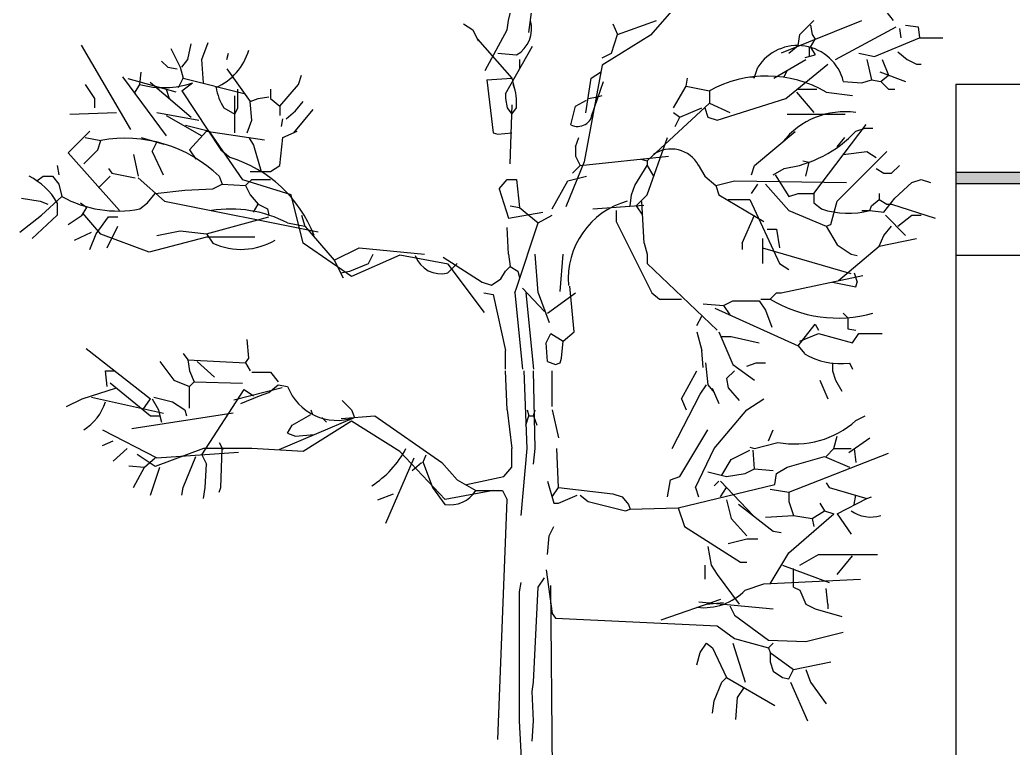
# Model space of a CAD drawing. Header units: millimetres. Extents: x 3669.6 to 3740.3, y 1535.4 to 1572.3.
# Drawn here: x 3669.827 to 3674.124, y 1539.507 to 1542.659 of the extents above; entities that cross this region are included whole.
import ezdxf

# ---------------------------------------------------------------- set-up
doc = ezdxf.new("R2010")
doc.units = ezdxf.units.MM
doc.layers.add('1', color=7, linetype='Continuous')

# ---------------------------------------------------------------- blocks, each defined once
blk = doc.blocks.new('T1')
at = {"color": 3, "linetype": 'Continuous'}
for p, q in [((-0.4573, 9.772), (-0.4013, 10.0053)), ((-0.3355, 9.7014), (-0.2987, 9.996)), ((1.7827, 9.856), (1.848, 9.772)), ((-0.4667, 9.716), (-0.4573, 9.772)), ((0.196, 9.688), (0.4293, 9.772)), ((1.1788, 9.579), (1.6613, 9.772)), ((1.288, 9.688), (1.372, 9.772)), ((-0.728, 9.7533), (-0.672, 9.716)), ((-0.672, 9.716), (-0.6391, 9.6502)), ((-0.5973, 9.4733), (-0.4667, 9.716)), ((0.168, 9.7533), (0.196, 9.688)), ((1.3533, 9.744), (1.3627, 9.688)), ((1.5027, 9.5387), (1.8667, 9.7347)), ((1.8853, 9.7253), (1.8947, 9.6693)), ((1.9227, 9.744), (1.9973, 9.7347)), ((1.9973, 9.7347), (2.0067, 9.6693)), ((-0.644, 9.66), (-0.4387, 9.4267)), ((0.1587, 9.576), (0.196, 9.688)), ((1.2787, 9.6227), (1.288, 9.688)), ((1.3533, 9.6133), (1.3813, 9.66)), ((1.3627, 9.688), (1.3813, 9.66)), ((1.736, 9.5573), (2.0067, 9.6693)), ((2.0067, 9.6693), (2.1467, 9.6693)), ((-3.021, 9.6255), (-2.7253, 9.1187)), ((-2.4827, 9.604), (-2.4267, 9.492)), ((-2.38, 9.5387), (-2.3613, 9.632)), ((-2.296, 9.5387), (-2.2587, 9.6413)), ((-0.476, 9.3333), (-0.315, 9.6196)), ((1.2227, 9.576), (1.2787, 9.6227)), ((1.344, 9.6133), (1.344, 9.5573)), ((1.3533, 9.6133), (1.3813, 9.5667)), ((-2.5387, 9.5293), (-2.5013, 9.492)), ((-2.4173, 9.492), (-2.38, 9.5387)), ((-2.2867, 9.3987), (-2.296, 9.5387)), ((-2.1467, 9.5387), (-2.1373, 9.576)), ((-0.5227, 9.576), (-0.4107, 9.5667)), ((-0.392, 9.5387), (-0.392, 9.4827)), ((0.1027, 9.548), (0.1587, 9.576)), ((1.1336, 9.4268), (1.3253, 9.5387)), ((1.3208, 9.5515), (1.3813, 9.5667)), ((1.6427, 9.576), (1.736, 9.5573)), ((1.6893, 9.5387), (1.7173, 9.4173)), ((1.7827, 9.5387), (1.82, 9.4453)), ((1.876, 9.5853), (1.932, 9.5387)), ((1.932, 9.5387), (1.988, 9.5107)), ((-2.5013, 9.492), (-2.4453, 9.4827)), ((-2.4267, 9.492), (-2.408, 9.4267)), ((-2.1467, 9.4827), (-2.0067, 9.2867)), ((1.0141, 9.4264), (1.036, 9.492)), ((1.1947, 9.436), (1.2133, 9.4733)), ((1.204, 9.3053), (1.456, 9.5107)), ((1.988, 9.5107), (2.016, 9.5107)), ((-2.772, 9.436), (-2.5107, 9.0813)), ((-2.7415, 9.4243), (-2.452, 9.3453)), ((-2.6693, 9.3893), (-2.66, 9.464)), ((-2.436, 9.3707), (-2.408, 9.4267)), ((-2.408, 9.4267), (-2.0347, 9.3333)), ((-1.7173, 9.3893), (-1.6987, 9.4453)), ((-0.588, 9.4173), (-0.4387, 9.4267)), ((-0.588, 9.4173), (-0.5507, 9.1)), ((-0.4387, 9.4267), (-0.421, 9.3558)), ((0.0055, 9.22), (0.0373, 9.4267)), ((0.0373, 9.4267), (0.0933, 9.464)), ((0.6067, 9.38), (0.616, 9.4267)), ((0.9893, 9.436), (1.0173, 9.436)), ((1.6613, 9.3987), (1.7173, 9.4173)), ((1.7173, 9.4173), (1.7733, 9.408)), ((1.7677, 9.4643), (1.9227, 9.408)), ((1.7733, 9.408), (1.82, 9.4453)), ((-2.996, 9.3893), (-2.94, 9.3053)), ((-2.6973, 9.3427), (-2.6693, 9.3893)), ((-2.6065, 9.4035), (-2.3613, 9.1933)), ((-2.5107, 9.3613), (-2.492, 9.3053)), ((-2.4173, 9.352), (-2.352, 9.3987)), ((-2.4173, 9.352), (-2.184, 8.9973)), ((-2.0813, 9.2493), (-2.0813, 9.3613)), ((-1.8853, 9.3613), (-1.8853, 9.3053)), ((-1.8293, 9.2587), (-1.7173, 9.3893)), ((0.0388, 9.1987), (0.112, 9.408)), ((0.532, 9.2493), (0.6067, 9.38)), ((0.6067, 9.38), (0.7467, 9.352)), ((0.7467, 9.352), (0.7467, 9.3053)), ((1.2787, 9.3613), (1.3907, 9.3613)), ((1.5493, 9.408), (1.6613, 9.3987)), ((1.7733, 9.408), (1.82, 9.3613)), ((1.82, 9.3613), (1.8573, 9.3613)), ((-2.94, 9.3053), (-2.94, 9.2493)), ((-2.1, 9.1), (-2.1, 9.3217)), ((-2.0067, 9.2867), (-1.96, 9.3053)), ((-1.96, 9.3053), (-1.8947, 9.3147)), ((-1.8853, 9.3053), (-1.8293, 9.2587)), ((-0.476, 9.3333), (-0.476, 9.3053)), ((-0.476, 9.3053), (-0.4667, 9.2493)), ((-0.056, 9.2587), (0.0093, 9.296)), ((0.0187, 9.3053), (0.0747, 9.3147)), ((0.0747, 9.3147), (0.1027, 9.324)), ((0.7467, 9.3053), (0.7467, 9.2773)), ((0.7933, 9.1747), (1.204, 9.3053)), ((1.2693, 9.3427), (1.372, 9.2213)), ((1.4467, 9.3427), (1.6053, 9.324)), ((-2.1653, 9.2493), (-2.1, 9.212)), ((-2.1, 9.212), (-2.0813, 9.2493)), ((-1.9973, 9.1747), (-2.0067, 9.2867)), ((-1.8293, 9.2587), (-1.8293, 9.2027)), ((-1.7453, 9.1), (-1.6299, 9.2385)), ((-1.736, 9.2307), (-1.6893, 9.2867)), ((-0.4667, 9.2493), (-0.4387, 9.212)), ((-0.448, 8.9133), (-0.4369, 9.268)), ((-0.4387, 9.212), (-0.4107, 9.2493)), ((-0.084, 9.1467), (-0.056, 9.2587)), ((0.3733, 8.932), (0.7467, 9.2773)), ((0.5693, 9.1933), (0.7, 9.2493)), ((0.7187, 9.2493), (0.7373, 9.1933)), ((0.7467, 9.2773), (0.868, 9.2213)), ((-3.0893, 9.212), (-2.8093, 9.2213)), ((-2.5667, 9.2213), (-2.3147, 9.1747)), ((-2.5107, 9.2027), (-2.296, 9.0813)), ((-2.0253, 9.1), (-1.9973, 9.1747)), ((-1.82, 9.1373), (-1.8107, 9.184)), ((-1.792, 9.184), (-1.736, 9.2307)), ((0.532, 9.2213), (0.5693, 9.1933)), ((0.5413, 9.1373), (0.5693, 9.1933)), ((0.7373, 9.1933), (0.7933, 9.1747)), ((1.2133, 9.212), (1.56, 9.212)), ((1.372, 8.736), (1.6863, 9.1496)), ((1.624, 9.1093), (1.68, 9.128)), ((1.68, 9.128), (1.7267, 9.128)), ((-3.0987, 8.9787), (-2.968, 9.1093)), ((-2.996, 9.072), (-2.9027, 9.0533)), ((-2.9213, 8.9973), (-2.9027, 9.0533)), ((-2.66, 9.072), (-2.5242, 9.0313)), ((-2.3707, 8.9973), (-2.268, 9.1093)), ((-2.268, 9.1093), (-1.9209, 9.0579)), ((-2.016, 9.072), (-1.988, 9.0253)), ((-1.8293, 8.904), (-1.8107, 9.072)), ((-1.8107, 9.072), (-1.7254, 9.1085)), ((-0.5507, 9.1), (-0.5227, 9.0907)), ((-0.5227, 9.0907), (-0.4387, 9.1)), ((-0.056, 9.016), (-0.0373, 9.072)), ((0.3733, 8.7267), (0.4947, 9.072)), ((1.0173, 8.904), (1.2611, 9.1071)), ((1.512, 9.016), (1.5587, 9.072)), ((-3.0053, 8.9133), (-2.9213, 8.9973)), ((-2.5947, 8.988), (-2.5667, 9.044)), ((-2.3707, 8.9973), (-2.3333, 8.9413)), ((-2.184, 8.9973), (-2.128, 8.9507)), ((-1.988, 9.0253), (-1.9413, 8.8667)), ((-0.056, 9.016), (-0.056, 8.96)), ((-3.0987, 8.9787), (-2.7907, 8.6333)), ((-2.7067, 8.9693), (-2.6787, 8.8387)), ((-2.5947, 8.988), (-2.5293, 8.848)), ((-0.056, 8.96), (-0.028, 8.904)), ((-0.028, 8.904), (0.5019, 8.9583)), ((0.336, 8.9413), (0.3733, 8.932)), ((1.512, 8.6893), (1.8107, 8.988)), ((1.5493, 8.9693), (1.6893, 8.988)), ((1.6893, 8.988), (1.7453, 8.9507)), ((-3.164, 8.904), (-3.1547, 8.848)), ((-2.856, 8.8853), (-2.8373, 8.8573)), ((-1.8853, 8.8667), (-1.8293, 8.904)), ((-0.0747, 8.8573), (-0.028, 8.904)), ((0.2987, 8.7827), (0.3733, 8.904)), ((0.3733, 8.932), (0.3733, 8.904)), ((0.3733, 8.904), (0.4107, 8.8387)), ((0.6792, 8.9077), (0.7187, 8.8387)), ((0.9987, 8.848), (1.0173, 8.904)), ((1.1293, 8.848), (1.1947, 8.8853)), ((1.3067, 8.932), (1.344, 8.9227)), ((1.3253, 8.8387), (1.344, 8.9227)), ((1.7453, 8.8853), (1.792, 8.8573)), ((1.8387, 8.8573), (1.8853, 8.904)), ((-3.2853, 8.8107), (-3.248, 8.8387)), ((-3.248, 8.8387), (-3.192, 8.8387)), ((-3.192, 8.8387), (-3.1547, 8.792)), ((-2.9166, 8.7687), (-2.8467, 8.8387)), ((-2.8373, 8.8573), (-2.6973, 8.8293)), ((-2.6787, 8.8293), (-2.52, 8.6893)), ((-2.1933, 8.8387), (-2.1747, 8.792)), ((-2.0347, 8.7827), (-1.9973, 8.82)), ((-2.0067, 8.8667), (-1.9413, 8.8667)), ((-1.9973, 8.82), (-1.8853, 8.82)), ((-1.9413, 8.8667), (-1.8853, 8.8667)), ((-0.5133, 8.764), (-0.4667, 8.82)), ((-0.4667, 8.82), (-0.4107, 8.82)), ((-0.4107, 8.82), (-0.392, 8.652)), ((-0.1027, 8.8107), (0.0093, 8.8387)), ((0.7187, 8.8387), (0.784, 8.7827)), ((1.1405, 8.8465), (1.2227, 8.7173)), ((1.792, 8.8573), (1.8387, 8.8573)), ((1.96, 8.8013), (2.016, 8.82)), ((2.016, 8.82), (2.072, 8.8013)), ((-3.1547, 8.792), (-3.136, 8.7173)), ((-2.576, 8.736), (-2.3987, 8.7547)), ((-2.3987, 8.7547), (-2.2307, 8.764)), ((-2.2307, 8.764), (-2.1747, 8.792)), ((-2.1747, 8.792), (-2.0347, 8.7827)), ((-2.0347, 8.7827), (-2.0067, 8.7267)), ((-0.5133, 8.764), (-0.4573, 8.5867)), ((-0.196, 8.6427), (-0.1027, 8.8107)), ((0.28, 8.7267), (0.2987, 8.7827)), ((0.784, 8.7827), (0.896, 8.8107)), ((0.784, 8.7827), (0.8027, 8.7267)), ((0.896, 8.8107), (1.568, 8.8013)), ((0.9987, 8.736), (1.036, 8.792)), ((1.0827, 8.792), (1.2227, 8.6333)), ((1.8573, 8.708), (1.96, 8.8013)), ((-3.3787, 8.708), (-3.2667, 8.6893)), ((-3.2573, 8.6053), (-3.136, 8.7173)), ((-2.6227, 8.68), (-2.576, 8.736)), ((-2.0067, 8.7267), (-1.96, 8.6707)), ((0.2707, 8.6613), (0.28, 8.7267)), ((0.308, 8.6613), (0.3733, 8.7267)), ((0.8027, 8.7267), (1.0733, 8.568)), ((0.8587, 8.6987), (0.9893, 8.6987)), ((0.9893, 8.6987), (1.1667, 8.316)), ((1.2227, 8.7173), (1.2787, 8.736)), ((1.2787, 8.736), (1.372, 8.736)), ((1.372, 8.736), (1.372, 8.68)), ((1.7173, 8.6613), (1.764, 8.6987)), ((1.764, 8.736), (1.764, 8.6987)), ((1.764, 8.6987), (1.8107, 8.6707)), ((1.792, 8.624), (1.8573, 8.708)), ((-3.2667, 8.6893), (-3.22, 8.6707)), ((-3.164, 8.68), (-3.164, 8.6053)), ((-3.024, 8.68), (-2.9867, 8.652)), ((-3.0163, 8.6026), (-2.9867, 8.652)), ((-2.6693, 8.6427), (-2.6227, 8.68)), ((-2.52, 8.6893), (-1.5985, 8.505)), ((-1.988, 8.624), (-1.96, 8.6707)), ((-1.96, 8.6707), (-1.904, 8.6427)), ((-1.904, 8.6427), (-1.8947, 8.6053)), ((-0.448, 8.6613), (-0.392, 8.652)), ((-0.392, 8.652), (-0.28, 8.5587)), ((0.0467, 8.6427), (0.354, 8.6646)), ((0.308, 8.6613), (0.3453, 8.6053)), ((0.3547, 8.4373), (0.3408, 8.6873)), ((1.372, 8.68), (1.4187, 8.6427)), ((1.4747, 8.5493), (1.512, 8.6893)), ((1.708, 8.6333), (1.7173, 8.6613)), ((1.8107, 8.6707), (1.8387, 8.6707)), ((1.8387, 8.6707), (2.1, 8.5867)), ((-3.388, 8.5027), (-3.2573, 8.6053)), ((-3.3133, 8.4653), (-3.164, 8.6053)), ((-3.0987, 8.5493), (-3.0147, 8.6053)), ((-2.9307, 8.4933), (-2.856, 8.596)), ((-2.856, 8.596), (-2.8, 8.596)), ((-2.268, 8.4933), (-1.8947, 8.596)), ((-1.6987, 8.6053), (-1.68, 8.54)), ((-0.4573, 8.5867), (-0.252, 8.624)), ((-0.28, 8.5587), (-0.196, 8.6053)), ((0.1867, 8.6333), (0.1867, 8.6053)), ((0.1867, 8.6053), (0.1867, 8.568)), ((0.9427, 8.4373), (1.0173, 8.6053)), ((1.2227, 8.6333), (1.4467, 8.54)), ((1.6613, 8.6333), (1.708, 8.6333)), ((1.708, 8.6333), (1.792, 8.624)), ((1.8013, 8.6053), (1.9227, 8.484)), ((1.876, 8.54), (1.96, 8.6053)), ((1.96, 8.6053), (2.016, 8.6053)), ((1.96, 8.6053), (2.016, 8.6053)), ((-2.8653, 8.4093), (-2.8, 8.54)), ((-1.7827, 8.5587), (-1.68, 8.54)), ((-1.68, 8.54), (-1.5027, 8.3347)), ((-0.4573, 8.372), (-0.4667, 8.5307)), ((-0.4107, 8.1667), (-0.28, 8.5587)), ((0.1867, 8.568), (0.4013, 8.1387)), ((1.092, 8.5213), (1.148, 8.5213)), ((1.148, 8.5213), (1.1667, 8.4093)), ((1.4467, 8.54), (1.4747, 8.5493)), ((1.4467, 8.54), (1.512, 8.428)), ((1.792, 8.484), (1.8387, 8.54)), ((-3.0613, 8.456), (-2.9587, 8.5027)), ((-2.968, 8.4), (-2.9307, 8.4933)), ((-2.5667, 8.484), (-2.4267, 8.512)), ((-2.4267, 8.512), (-2.268, 8.4933)), ((-2.268, 8.4933), (-2.2307, 8.4373)), ((1.064, 8.4653), (1.064, 8.316)), ((1.764, 8.4187), (1.792, 8.484)), ((1.764, 8.4187), (1.988, 8.4653)), ((-1.5027, 8.3347), (-1.3533, 8.4093)), ((-1.3533, 8.4093), (-0.9613, 8.372)), ((0.3547, 8.4373), (0.3733, 8.372)), ((0.9427, 8.4373), (0.9427, 8.4)), ((1.064, 8.4093), (1.594, 8.2555)), ((1.512, 8.428), (1.596, 8.372)), ((1.5207, 8.2143), (1.764, 8.4187)), ((-1.2973, 8.316), (-1.2693, 8.372)), ((-0.8493, 8.3533), (-0.616, 8.204)), ((-0.4573, 8.372), (-0.448, 8.2973)), ((-0.28, 8.1387), (-0.2987, 8.372)), ((-0.1493, 8.148), (-0.1307, 8.372)), ((0.3733, 8.372), (0.3733, 8.316)), ((1.596, 8.372), (1.6333, 8.3627)), ((-1.5027, 8.3347), (-1.4502, 8.2297)), ((-1.4093, 8.2693), (-1.2973, 8.316)), ((-0.8213, 8.26), (-0.7653, 8.316)), ((-0.476, 8.2693), (-0.448, 8.2973)), ((-0.448, 8.2973), (-0.4013, 8.2693)), ((0.3733, 8.316), (0.7933, 7.9147)), ((1.1667, 8.316), (1.2227, 8.2787)), ((-1.4653, 8.26), (-1.4093, 8.2693)), ((-0.56, 8.1853), (-0.504, 8.2227)), ((-0.504, 8.2227), (-0.476, 8.2693)), ((-0.4013, 8.2693), (-0.392, 8.232)), ((1.176, 8.1387), (1.6672, 8.2429)), ((1.6147, 8.26), (1.6333, 8.204)), ((-0.616, 8.204), (-0.56, 8.1853)), ((-0.42, 8.1387), (-0.4107, 8.1667)), ((-0.3733, 8.1667), (-0.2427, 8.0267)), ((-0.0653, 7.9053), (-0.0902, 8.1787)), ((1.484, 8.204), (1.624, 8.176)), ((1.624, 8.176), (1.6333, 8.204)), ((-0.6067, 8.1387), (-0.5507, 8.1293)), ((-0.5507, 8.1293), (-0.476, 7.7933)), ((-0.42, 8.1387), (-0.3733, 7.6813)), ((-0.3547, 8.1387), (-0.308, 7.6813)), ((-0.28, 8.1387), (-0.2147, 7.9613)), ((-0.224, 8.0173), (-0.056, 8.1387)), ((0.4013, 8.1387), (0.448, 8.1013)), ((0.448, 8.1013), (0.5787, 8.1013)), ((1.0547, 8.1013), (1.1107, 8.1013)), ((1.1107, 8.1013), (1.148, 8.1387)), ((1.148, 8.1387), (1.176, 8.1387)), ((0.7093, 8.0733), (0.8307, 8.064)), ((0.7791, 8.0484), (1.2787, 7.8213)), ((0.8307, 8.064), (0.8867, 8.092)), ((0.8307, 8.064), (0.868, 8.008)), ((0.8867, 8.092), (1.0453, 8.092)), ((1.0453, 8.092), (1.0827, 8.036)), ((0.672, 7.9427), (0.7, 7.9987)), ((1.0827, 8.036), (1.12, 7.9333)), ((1.5493, 8.0173), (1.5773, 7.9893)), ((1.5773, 7.9893), (1.5773, 7.924)), ((1.2787, 7.8213), (1.3813, 7.952)), ((1.3813, 7.952), (1.4, 7.9147)), ((1.5773, 7.924), (1.624, 7.9147)), ((-0.2333, 7.84), (-0.2053, 7.896)), ((-0.2053, 7.896), (-0.1307, 7.8493)), ((-0.1307, 7.8493), (-0.0653, 7.9053)), ((0.672, 7.9053), (0.7, 7.7933)), ((0.8027, 7.9053), (0.8867, 7.7093)), ((0.8213, 7.8773), (0.8773, 7.8773)), ((0.8773, 7.8773), (1.0453, 7.84)), ((1.288, 7.8493), (1.4, 7.896)), ((1.4, 7.896), (1.6053, 7.84)), ((1.6053, 7.84), (1.6427, 7.896)), ((1.6427, 7.896), (1.7827, 7.896)), ((-2.9903, 7.8063), (-2.604, 7.504)), ((-2.016, 7.7467), (-2.0253, 7.8587)), ((-0.224, 7.728), (-0.2333, 7.84)), ((-0.14, 7.7467), (-0.1307, 7.8493)), ((1.2787, 7.8213), (1.316, 7.7747)), ((-2.408, 7.7747), (-2.38, 7.7373)), ((-2.0347, 7.7187), (-2.016, 7.7467)), ((-0.476, 7.6813), (-0.476, 7.7933)), ((-0.1493, 7.7187), (-0.14, 7.7467)), ((0.7093, 7.6907), (0.7, 7.7933)), ((-2.548, 7.728), (-2.464, 7.616)), ((-2.38, 7.7373), (-2.0347, 7.7187)), ((-2.38, 7.7373), (-2.3707, 7.672)), ((-2.324, 7.728), (-2.2213, 7.6347)), ((-2.0347, 7.7187), (-2.0067, 7.672)), ((-0.224, 7.728), (-0.1773, 7.7093)), ((-0.1773, 7.7093), (-0.1493, 7.7187)), ((0.7226, 7.7205), (0.7373, 7.588)), ((0.8867, 7.7093), (1.0173, 7.616)), ((0.9707, 7.7), (1.0267, 7.7187)), ((1.0267, 7.7187), (1.0827, 7.7187)), ((1.484, 7.7187), (1.484, 7.672)), ((1.5867, 7.7187), (1.6053, 7.6813)), ((-2.8653, 7.5787), (-2.8747, 7.672)), ((-2.8747, 7.672), (-2.8187, 7.672)), ((-2.3707, 7.672), (-2.3427, 7.6067)), ((-1.9973, 7.6627), (-1.8853, 7.6627)), ((-1.8853, 7.6627), (-1.8387, 7.6067)), ((-0.4667, 7.4387), (-0.476, 7.672)), ((-0.3453, 7.2053), (-0.364, 7.672)), ((-0.2987, 7.2053), (-0.308, 7.672)), ((-0.196, 7.4573), (-0.196, 7.672)), ((0.5787, 7.504), (0.672, 7.672)), ((0.8493, 7.6253), (0.896, 7.672)), ((0.8493, 7.6253), (0.8587, 7.5693)), ((1.484, 7.672), (1.5027, 7.616)), ((-3.0147, 7.504), (-2.8093, 7.5693)), ((-2.846, 7.5994), (-2.604, 7.4013)), ((-2.464, 7.616), (-2.3707, 7.5787)), ((-2.3707, 7.5787), (-2.3427, 7.6067)), ((-2.3707, 7.448), (-2.3707, 7.5787)), ((-2.3427, 7.6067), (-2.0533, 7.5973)), ((-1.8947, 7.5413), (-1.8386, 7.5881)), ((-1.8387, 7.588), (-1.7827, 7.5787)), ((0.6907, 7.532), (0.728, 7.588)), ((0.7373, 7.588), (0.7747, 7.5413)), ((0.7633, 7.5678), (0.8027, 7.476)), ((0.8587, 7.5693), (0.924, 7.4947)), ((1.4093, 7.616), (1.456, 7.504)), ((1.5027, 7.616), (1.54, 7.5507)), ((-3.108, 7.4573), (-3.0147, 7.504)), ((-2.9587, 7.5133), (-2.5263, 7.4173)), ((-2.6507, 7.4387), (-2.604, 7.504)), ((-2.5947, 7.504), (-2.5573, 7.4387)), ((-2.5853, 7.5133), (-2.4733, 7.4853)), ((-2.296, 7.168), (-2.044, 7.56)), ((-2.0627, 7.476), (-1.9507, 7.5227)), ((-2.044, 7.56), (-1.988, 7.5227)), ((-1.9507, 7.5227), (-1.8947, 7.5413)), ((0.5227, 7.2053), (0.6907, 7.532)), ((0.5787, 7.504), (0.6067, 7.4387)), ((0.9707, 7.4387), (1.0733, 7.504)), ((-2.4733, 7.4853), (-2.3987, 7.4387)), ((-1.456, 7.4947), (-1.4, 7.4387)), ((-2.716, 7.3267), (-2.1093, 7.42)), ((-2.604, 7.4013), (-2.548, 7.4013)), ((-2.5573, 7.4387), (-2.548, 7.4013)), ((-2.548, 7.4013), (-2.5387, 7.364)), ((-2.3987, 7.4387), (-2.3893, 7.4013)), ((-1.834, 7.2005), (-1.3813, 7.392)), ((-1.7547, 7.3453), (-1.6427, 7.4107)), ((-1.6427, 7.4387), (-1.6333, 7.4107)), ((-1.5773, 7.392), (-1.5493, 7.364)), ((-1.4622, 7.3858), (-1.26, 7.4013)), ((-1.4, 7.4387), (-1.3813, 7.392)), ((-1.26, 7.4013), (-0.8587, 7.1213)), ((-0.4667, 7.4387), (-0.4387, 7.2053)), ((-0.3547, 7.3453), (-0.336, 7.4013)), ((-0.3453, 7.4387), (-0.336, 7.4013)), ((-0.336, 7.4013), (-0.308, 7.4013)), ((-0.308, 7.4013), (-0.2987, 7.4387)), ((-0.308, 7.4013), (-0.2893, 7.3453)), ((-0.196, 7.4387), (-0.1587, 7.2707)), ((0.7747, 7.2053), (0.9707, 7.4387)), ((1.624, 7.3733), (1.68, 7.4013)), ((-1.7827, 7.2987), (-1.7547, 7.3453)), ((-2.8933, 7.3173), (-2.5667, 7.1493)), ((-1.7827, 7.2987), (-1.736, 7.28)), ((-1.736, 7.28), (-1.624, 7.2893)), ((0.5693, 7.0373), (0.7373, 7.3173)), ((1.1013, 7.252), (1.1293, 7.3173)), ((1.4933, 7.2053), (1.512, 7.28)), ((1.5818, 7.1823), (1.708, 7.2707)), ((-2.8933, 7.224), (-2.828, 7.252)), ((-2.1933, 7.2427), (-2.1717, 7.1994)), ((0.9893, 7.2147), (1.0173, 7.2053)), ((1.0173, 7.2053), (1.1573, 7.2427)), ((-2.828, 7.1307), (-2.744, 7.2053)), ((-2.6413, 7.0933), (-2.576, 7.1493)), ((-2.5667, 7.1493), (-2.0775, 7.1831)), ((-2.408, 6.972), (-2.3333, 7.1587)), ((-2.296, 7.168), (-2.268, 7.112)), ((-2.184, 6.972), (-2.1747, 7.2053)), ((-1.1947, 6.7573), (-1.0244, 7.1489)), ((-0.9711, 7.1202), (-0.952, 7.168)), ((-0.4387, 7.0933), (-0.4387, 7.2053)), ((-0.3827, 6.804), (-0.3453, 7.2053)), ((-0.308, 7.112), (-0.2987, 7.2053)), ((-0.1587, 6.972), (-0.168, 7.2053)), ((0.6627, 6.972), (0.7747, 7.2053)), ((0.8773, 7.14), (0.9893, 7.196)), ((1.0173, 7.084), (1.008, 7.196)), ((1.2133, 7.0933), (1.4373, 7.1587)), ((1.2227, 6.944), (1.82, 7.1773)), ((1.4373, 7.1587), (1.5867, 7.0933)), ((1.4467, 7.1587), (1.4933, 7.2053)), ((1.4933, 7.2053), (1.596, 7.2053)), ((1.6147, 7.2053), (1.624, 7.1213)), ((-2.7347, 7.1027), (-2.6413, 7.0933)), ((-2.7067, 6.972), (-2.6413, 7.0933)), ((-2.604, 6.9253), (-2.548, 7.0933)), ((-2.2773, 6.972), (-2.268, 7.112)), ((-1.036, 7.0747), (-0.98, 7.1213)), ((-0.9707, 7.1213), (-0.9147, 6.972)), ((-0.8587, 7.1213), (-0.7653, 7.0187)), ((-0.4853, 7.0373), (-0.4387, 7.0933)), ((0.8213, 7.0467), (0.8773, 7.14)), ((1.148, 7.056), (1.2133, 7.0933)), ((-0.7093, 6.9907), (-0.4853, 7.0373)), ((0.5133, 7.0187), (0.5693, 7.0373)), ((0.7373, 7.0653), (0.8493, 7.0373)), ((0.8493, 7.0373), (0.9613, 7.056)), ((0.9613, 7.056), (1.0173, 7.084)), ((1.0173, 7.084), (1.1293, 7.0747)), ((1.1387, 6.9907), (1.148, 7.056)), ((-2.4173, 6.9253), (-2.408, 6.972)), ((-2.2867, 6.9067), (-2.2773, 6.972)), ((-2.1933, 6.944), (-2.184, 6.972)), ((-0.9147, 6.972), (-0.84, 6.8693)), ((-0.7653, 7.0187), (-0.6533, 6.9533)), ((-0.224, 7.0093), (-0.1867, 6.8787)), ((-0.196, 6.916), (-0.1587, 6.972)), ((-0.1587, 6.972), (0.168, 6.9347)), ((0.4947, 6.916), (0.5133, 7.0187)), ((0.56, 6.8507), (1.1387, 6.9907)), ((0.6627, 6.972), (0.6813, 6.916)), ((0.7747, 6.9813), (0.8027, 7.0093)), ((0.812, 7.0093), (1.008, 6.804)), ((0.812, 6.916), (0.8493, 6.972)), ((1.4467, 7), (1.4653, 6.972)), ((1.4653, 6.972), (1.6893, 6.9067)), ((-1.2413, 6.8973), (-1.148, 6.9347)), ((-0.6533, 6.9533), (-0.4947, 6.9533)), ((-0.4947, 6.9533), (-0.4667, 6.8973)), ((-0.1587, 6.8787), (-0.0467, 6.9253)), ((-0.028, 6.9253), (0.0187, 6.888)), ((0.168, 6.9347), (0.224, 6.916)), ((0.224, 6.916), (0.2613, 6.8693)), ((1.1107, 6.9627), (1.2227, 6.944)), ((1.2227, 6.944), (1.2227, 6.888)), ((1.6147, 6.8693), (1.624, 6.9253)), ((1.6893, 6.9067), (1.7173, 6.916)), ((-0.5227, 5.46), (-0.4667, 6.8973)), ((-0.1867, 6.8787), (-0.1587, 6.8787)), ((0.0187, 6.888), (0.2427, 6.832)), ((0.2613, 6.8693), (0.2707, 6.8413)), ((0.2707, 6.8413), (0.56, 6.8507)), ((0.56, 6.8507), (0.5973, 6.7387)), ((0.8493, 6.8973), (0.8773, 6.7853)), ((0.9199, 6.8718), (1.1293, 6.7107)), ((1.2227, 6.888), (1.2507, 6.804)), ((1.4093, 6.8787), (1.4373, 6.832)), ((1.512, 6.8133), (1.6893, 6.9067)), ((0.2427, 6.832), (0.2707, 6.8413)), ((1.0827, 6.7947), (1.2507, 6.804)), ((1.2227, 6.58), (1.4933, 6.8133)), ((1.2507, 6.804), (1.3627, 6.7853)), ((1.3627, 6.7853), (1.4373, 6.832)), ((1.4373, 6.832), (1.4933, 6.8133)), ((1.512, 6.8133), (1.596, 6.692)), ((-0.2147, 6.6827), (-0.1867, 6.7387)), ((0.5973, 6.7387), (0.9333, 6.524)), ((0.8773, 6.7853), (0.9707, 6.6827)), ((1.3627, 6.7853), (1.372, 6.7387)), ((-0.224, 6.5707), (-0.2147, 6.6827)), ((1.1293, 6.7107), (1.176, 6.7013)), ((0.7373, 6.6173), (0.756, 6.5053)), ((0.8587, 6.636), (0.9707, 6.664)), ((0.9707, 6.664), (1.036, 6.664)), ((1.1107, 6.3933), (1.2227, 6.58)), ((1.288, 6.5053), (1.4, 6.5707)), ((1.4, 6.5707), (1.7547, 6.5707)), ((1.512, 6.4493), (1.6053, 6.5613)), ((0.7187, 6.5053), (0.7187, 6.4213)), ((0.756, 6.5053), (0.7933, 6.4493)), ((0.9333, 6.524), (0.9707, 6.524)), ((1.1853, 6.5053), (1.4653, 6.4027)), ((-0.2333, 6.4773), (-0.196, 6.216)), ((0.7933, 6.4493), (0.924, 6.272)), ((1.2507, 6.3747), (1.2507, 6.4867)), ((-0.392, 6.3467), (-0.3827, 6.4027)), ((-0.308, 5.8053), (-0.28, 6.3747)), ((-0.28, 6.3747), (-0.2427, 6.4307)), ((-0.1867, 4.4147), (-0.2053, 6.384)), ((0.9613, 6.356), (1.0733, 6.3933)), ((1.0733, 6.3933), (1.652, 6.4213)), ((1.2507, 6.3747), (1.288, 6.356)), ((-0.392, 5.572), (-0.392, 6.3467)), ((1.288, 6.356), (1.3253, 6.272)), ((1.456, 6.272), (1.4467, 6.3653)), ((0.4573, 6.1787), (0.8151, 6.3031)), ((0.682, 6.2859), (1.1293, 6.244)), ((0.728, 6.272), (0.8307, 6.2813)), ((0.868, 6.2627), (0.896, 6.2067)), ((1.3253, 6.272), (1.3813, 6.244)), ((1.456, 6.272), (1.456, 6.244)), ((-0.196, 6.216), (-0.1773, 6.188)), ((0.896, 6.2067), (1.1013, 6.0573)), ((1.3813, 6.244), (1.54, 6.1973)), ((-0.1773, 6.188), (0.7933, 6.1413)), ((0.7933, 6.1413), (0.896, 6.0667)), ((1.3253, 6.048), (1.5493, 6.104)), ((0.6907, 5.9827), (0.728, 6.0387)), ((0.728, 6.0387), (0.7653, 6.0107)), ((0.8867, 6.0387), (0.9613, 5.8053)), ((0.896, 6.0667), (1.1013, 6.0107)), ((1.1013, 6.0573), (1.3253, 6.048)), ((1.1013, 6.0107), (1.1293, 6.0387)), ((0.672, 5.908), (0.6907, 5.9827)), ((0.7653, 6.0107), (0.8493, 5.8333)), ((1.1013, 6.0107), (1.1107, 5.9827)), ((1.1107, 5.9827), (1.2507, 5.88)), ((1.1107, 5.9827), (1.1107, 5.9267)), ((1.1107, 5.9267), (1.1293, 5.8707)), ((1.2507, 5.88), (1.4747, 5.9267)), ((1.1293, 5.8707), (1.1853, 5.8333)), ((1.2227, 5.824), (1.2507, 5.88)), ((1.3253, 5.88), (1.3533, 5.8053)), ((-0.3173, 5.7493), (-0.308, 5.8053)), ((0.7747, 5.6933), (0.8213, 5.8053)), ((0.8213, 5.8053), (0.8493, 5.8333)), ((0.8493, 5.8333), (1.1387, 5.6653)), ((1.1853, 5.8333), (1.2227, 5.824)), ((1.232, 5.8053), (1.3347, 5.572)), ((1.3533, 5.8053), (1.4467, 5.6747)), ((-0.308, 5.572), (-0.3173, 5.7493)), ((0.9147, 5.712), (0.952, 5.768)), ((0.7653, 5.6187), (0.7747, 5.6933)), ((0.9053, 5.5813), (0.9147, 5.712)), ((-0.3547, 4.872), (-0.392, 5.572)), ((-0.3173, 5.4507), (-0.308, 5.572))]:
    blk.add_line(p, q, dxfattribs=at)
at = {"color": 3}
for p, q in [((0.6471, 9.9754), (0.3935, 9.6859)), ((0.3935, 9.6859), (0.1037, 9.505)), ((0.1037, 9.505), (-0.0049, 8.9259)), ((-2.2507, 9.1069), (-2.3956, 9.1431)), ((-2.0515, 8.8173), (-2.2507, 9.1069)), ((-0.0049, 8.9259), (-0.1136, 8.6545)), ((-1.7617, 8.7269), (-2.0515, 8.8173)), ((-1.6893, 8.4373), (-1.7617, 8.7269)), ((-2.9027, 8.4916), (-3.0114, 8.6183)), ((-2.613, 8.383), (-2.9027, 8.4916)), ((-2.2688, 8.4735), (-2.613, 8.383)), ((-1.9791, 8.4735), (-2.2688, 8.4735)), ((-1.3995, 8.2383), (-1.6893, 8.4373)), ((-1.1097, 8.365), (-1.3995, 8.2383)), ((-0.8199, 8.3107), (-1.1097, 8.365)), ((-0.6026, 8.0211), (-0.8199, 8.3107)), ((-1.8161, 7.5688), (-2.1058, 7.4964)), ((-1.3995, 7.3697), (-1.6893, 7.1888)), ((-1.1097, 7.1888), (-1.3995, 7.3697)), ((-2.287, 7.2068), (-2.5767, 7.0983)), ((-1.9972, 7.2068), (-2.287, 7.2068)), ((-1.6893, 7.1888), (-1.9972, 7.2068)), ((-2.5767, 7.0983), (-2.6854, 7.1707)), ((-0.8381, 6.8992), (-1.1097, 7.1888)), ((-0.5483, 6.9535), (-0.8381, 6.8992))]:
    blk.add_line(p, q, dxfattribs=at)
at = {"color": 3, "linetype": 'Continuous'}
for centre, radius, start, end in [((-0.4963, 9.7215), 0.177, 298.93982, 16.56229), ((-2.3567, 9.695), 0.3551, 294.03888, 343.5892), ((1.2746, 9.3396), 0.2831, 13.98806, 147.42529), ((1.0884, 8.7289), 0.7107, 59.72996, 118.74223), ((-2.526, 9.9143), 0.5442, 254.72488, 288.6445), ((-1.8651, 9.4344), 0.3527, 190.41794, 211.6573), ((-0.735, 9.2773), 0.3255, 355.06586, 20.1234), ((-0.0436, 9.2276), 0.0904, 243.43468, 356.05505), ((1.56, 8.7485), 0.4772, 82.28942, 141.73354), ((-2.7567, 8.2565), 0.8101, 45.94293, 100.38207), ((1.0957, 9.5984), 0.7199, 277.89893, 317.2066), ((0.5166, 8.8148), 0.1874, 28.43309, 124.42613), ((-2.3516, 8.2037), 0.7797, 21.0689, 73.33637), ((-3.5218, 8.4694), 0.4152, 30.4792, 62.79389), ((-2.8, 9.3217), 0.6915, 240.92668, 280.89276), ((-2.1263, 7.8916), 0.7504, 62.74298, 98.71183), ((0.3856, 8.222), 0.4858, 105.76712, 184.52353), ((1.5791, 9.1256), 0.5089, 251.62665, 284.67813), ((-2.0617, 8.801), 0.401, 245.07855, 300.64627), ((-0.8648, 8.4155), 0.1615, 199.10478, 285.60306), ((1.5158, 8.7716), 0.7832, 238.84967, 285.61999), ((1.5315, 8.1341), 0.4191, 239.05731, 277.56375), ((-1.4858, 7.6922), 0.3178, 200.92602, 289.18646), ((-3.1683, 7.5789), 0.3081, 301.92139, 342.32864), ((1.2585, 7.78), 0.5468, 259.33765, 311.9469), ((-1.6023, 7.4841), 0.598, 302.76987, 332.20917), ((-0.812, 7.0565), 0.1893, 261.49258, 326.96295), ((1.7127, 6.9953), 0.2007, 234.46237, 287.59235), ((0.7115, 6.6009), 0.3499, 263.51138, 315.5621)]:
    blk.add_arc(centre, radius, start, end, dxfattribs=at)

msp = doc.modelspace()

# ---------------------------------------------------------------- hatches: boundary and pattern name
msp.add_hatch(color=256).paths.add_polyline_path([(3679.0254, 1542.0003), (3673.8754, 1542.0003), (3673.8754, 1541.9503), (3679.0254, 1541.9503)])

# ---------------------------------------------------------------- linework, layer by layer
for q in [(3679.0254, 1542.3803), (3673.8754, 1535.5203)]:
    msp.add_line((3673.8754, 1542.3803), q)
at = {"layer": '1'}
for p, q in [((3673.8754, 1542.0003), (3688.8754, 1542.0003)), ((3673.8754, 1541.9503), (3688.8754, 1541.9503)), ((3673.8754, 1541.6403), (3688.8754, 1541.6403))]:
    msp.add_line(p, q, dxfattribs=at)

# ---------------------------------------------------------------- block references
at = {"layer": '1', "xscale": 0.7214428481313488, "yscale": 0.7214428481313488, "zscale": 0.7214428481313488}
msp.add_blockref('T1', (3672.2715, 1535.6053), dxfattribs=at)

doc.saveas('drawing.dxf')
